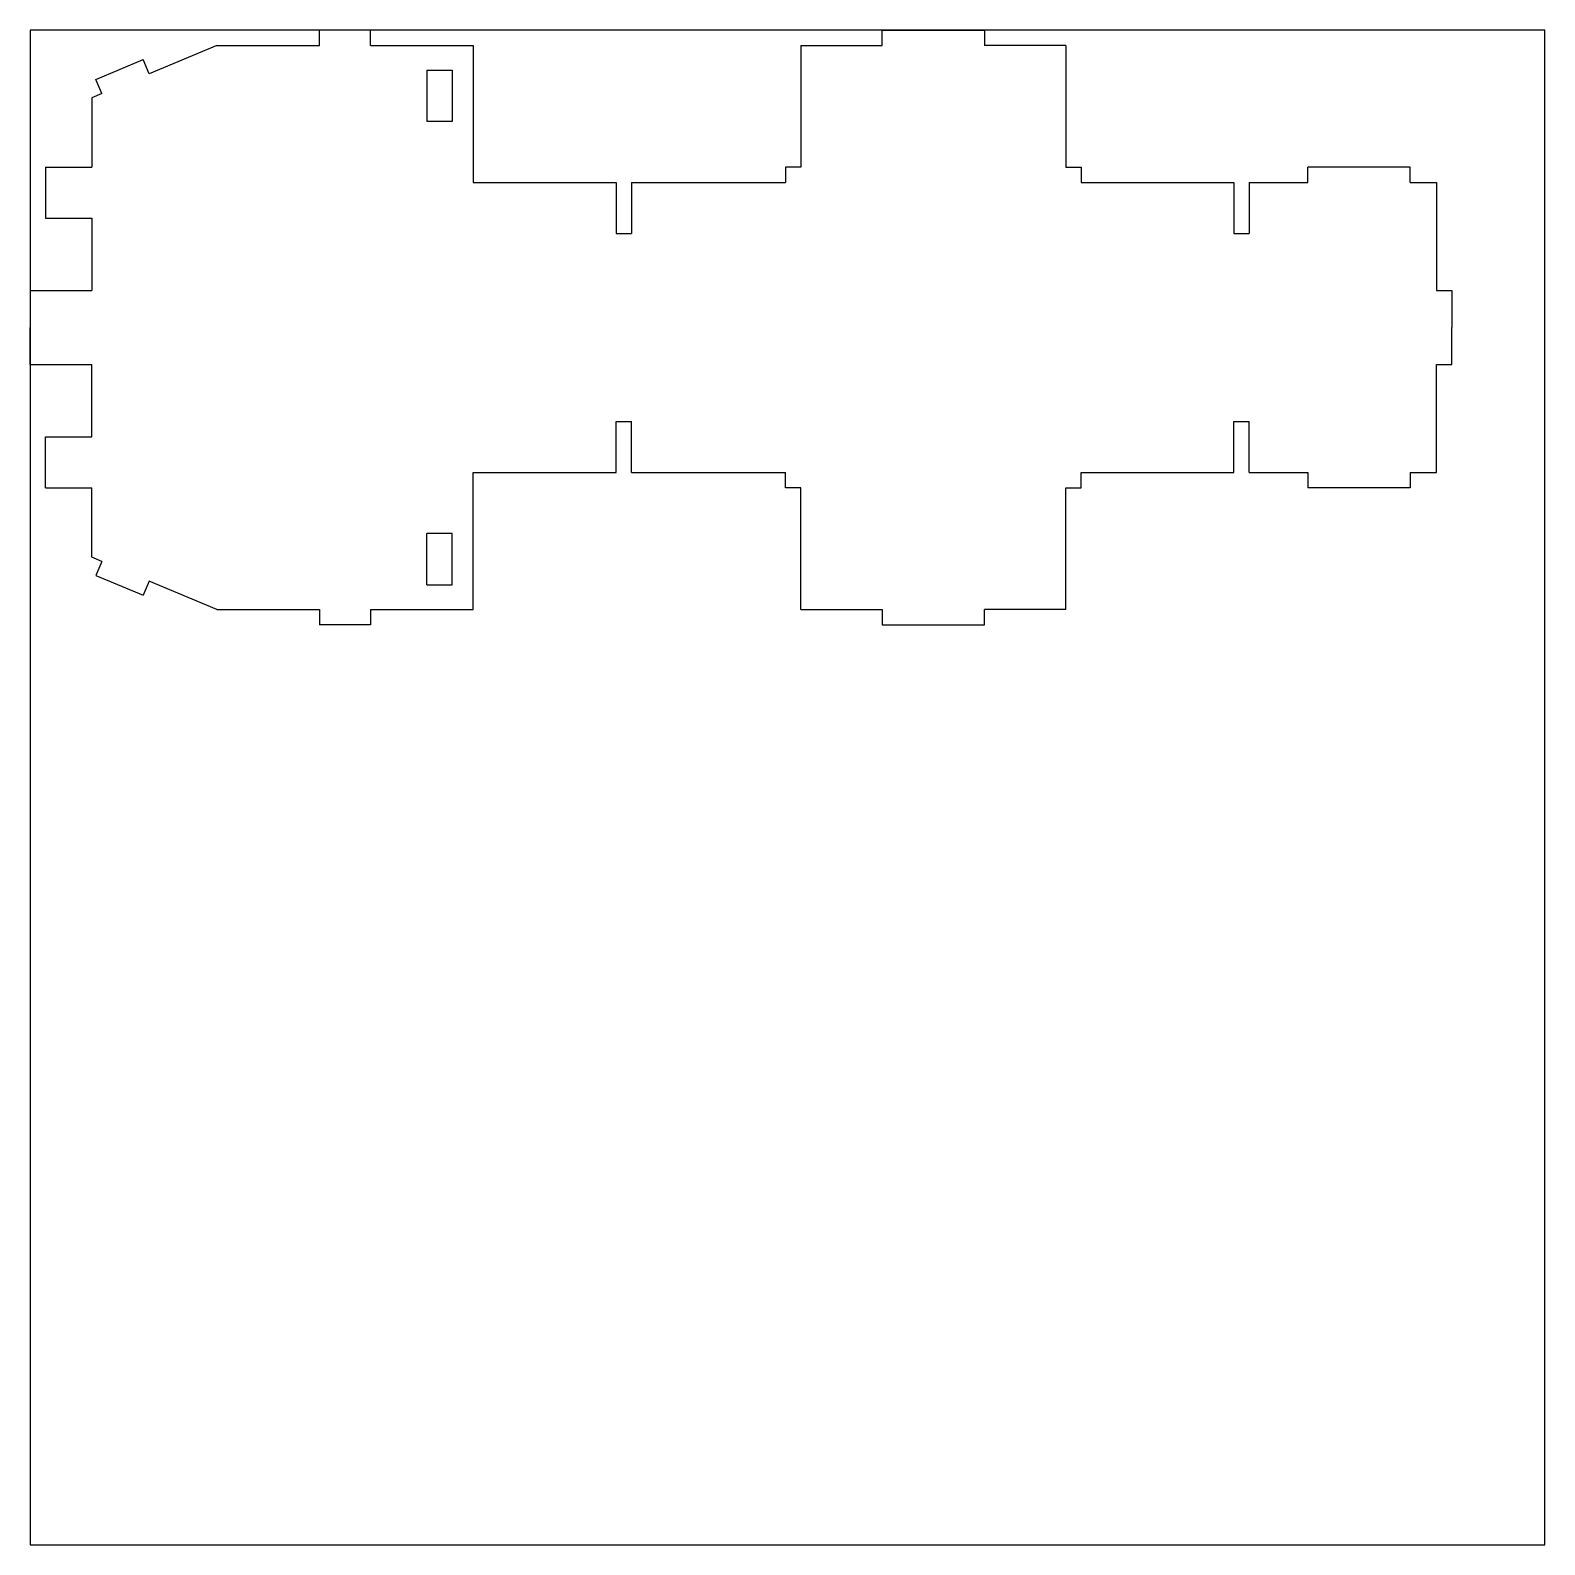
# Model space of a CAD drawing. Header units: millimetres. Extents: x 0 to 148, y -148 to 0.
import ezdxf

# ---------------------------------------------------------------- set-up
doc = ezdxf.new("R2010")
doc.units = ezdxf.units.MM
doc.linetypes.add('K5LT_BASIC', pattern=[0])

# ---------------------------------------------------------------- blocks, each defined once
blk = doc.blocks.new('U0')
at = {"color": 5, "linetype": 'K5LT_BASIC', "true_color": 0x0000ff}
for p, q in [((148, 0), (0, 0)), ((0, 0), (0, -148)), ((148, -148), (148, 0)), ((0, -148), (148, -148))]:
    blk.add_line(p, q, dxfattribs=at)

msp = doc.modelspace()

# ---------------------------------------------------------------- linework, layer by layer
at = {"color": 5, "linetype": 'K5LT_BASIC', "true_color": 0x0000ff}
for p, q in [((28.25, -1.5), (28.25, 0)), ((33.25, 0), (28.25, 0)), ((33.25, -1.5), (33.25, 0)), ((83.25, -1.5), (83.25, 0)), ((83.25, 0), (93.25, 0)), ((93.25, 0), (93.25, -1.5)), ((6.42, -4.8), (11.03, -2.87)), ((11.61, -4.26), (11.03, -2.87)), ((18.22, -1.5), (11.61, -4.26)), ((18.22, -1.5), (28.25, -1.5)), ((33.25, -1.5), (43.29, -1.5)), ((43.29, -1.5), (43.29, -14.87)), ((75.31, -1.5), (75.31, -13.37)), ((75.31, -1.5), (83.25, -1.5)), ((101.19, -1.5), (93.25, -1.5)), ((101.19, -1.5), (101.19, -13.37)), ((38.75, -3.91), (38.75, -8.91)), ((38.75, -3.91), (41.22, -3.91)), ((41.22, -3.91), (41.22, -8.91)), ((7, -6.18), (6.42, -4.8)), ((7, -6.18), (6, -6.6)), ((6, -6.6), (6, -13.37)), ((41.22, -8.91), (38.75, -8.91)), ((1.5, -13.37), (6, -13.37)), ((1.5, -13.37), (1.5, -18.37)), ((75.31, -13.37), (73.81, -13.37)), ((73.81, -13.37), (73.81, -14.87)), ((101.19, -13.37), (102.69, -13.37)), ((102.69, -13.37), (102.69, -14.87)), ((124.86, -14.87), (124.86, -13.37)), ((134.86, -13.37), (124.86, -13.37)), ((134.86, -14.87), (134.86, -13.37)), ((43.29, -14.87), (57.27, -14.87)), ((57.27, -14.87), (57.27, -19.87)), ((58.77, -14.87), (58.77, -19.87)), ((58.77, -14.87), (73.81, -14.87)), ((102.69, -14.87), (117.61, -14.87)), ((117.61, -14.87), (117.61, -19.87)), ((119.11, -14.87), (124.86, -14.87)), ((119.11, -14.87), (119.11, -19.87)), ((134.86, -14.87), (137.41, -14.87)), ((137.41, -14.87), (137.41, -25.44)), ((1.5, -18.37), (6, -18.37)), ((6, -18.37), (6, -25.44)), ((57.27, -19.87), (58.77, -19.87)), ((117.61, -19.87), (119.11, -19.87)), ((0, -25.44), (6, -25.44)), ((0, -25.44), (0, -29.04)), ((137.41, -25.44), (138.91, -25.44)), ((138.91, -25.44), (138.91, -29.04)), ((0, -32.65), (0, -29.04)), ((138.91, -32.65), (138.91, -29.04)), ((0, -32.65), (6, -32.65)), ((6, -39.72), (6, -32.65)), ((137.41, -43.22), (137.41, -32.65)), ((137.41, -32.65), (138.91, -32.65)), ((57.27, -43.22), (57.27, -38.22)), ((57.27, -38.22), (58.77, -38.22)), ((58.77, -43.22), (58.77, -38.22)), ((117.61, -43.22), (117.61, -38.22)), ((117.61, -38.22), (119.11, -38.22)), ((119.11, -43.22), (119.11, -38.22)), ((1.5, -44.72), (1.5, -39.72)), ((1.5, -39.72), (6, -39.72)), ((43.29, -43.22), (57.27, -43.22)), ((43.29, -56.59), (43.29, -43.22)), ((58.77, -43.22), (73.81, -43.22)), ((73.81, -44.72), (73.81, -43.22)), ((102.69, -44.72), (102.69, -43.22)), ((102.69, -43.22), (117.61, -43.22)), ((119.11, -43.22), (124.86, -43.22)), ((124.86, -43.22), (124.86, -44.72)), ((134.86, -43.22), (134.86, -44.72)), ((134.86, -43.22), (137.41, -43.22)), ((1.5, -44.72), (6, -44.72)), ((6, -51.49), (6, -44.72)), ((75.31, -44.72), (73.81, -44.72)), ((75.31, -56.59), (75.31, -44.72)), ((101.19, -56.59), (101.19, -44.72)), ((101.19, -44.72), (102.69, -44.72)), ((134.86, -44.72), (124.86, -44.72)), ((38.75, -54.18), (38.75, -49.18)), ((41.22, -49.18), (38.75, -49.18)), ((41.22, -54.18), (41.22, -49.18)), ((7, -51.91), (6, -51.49)), ((7, -51.91), (6.42, -53.29)), ((6.42, -53.29), (11.03, -55.22)), ((11.61, -53.83), (11.03, -55.22)), ((18.22, -56.59), (11.61, -53.83)), ((38.75, -54.18), (41.22, -54.18)), ((18.22, -56.59), (28.25, -56.59)), ((28.25, -56.59), (28.25, -58.09)), ((33.25, -56.59), (33.25, -58.09)), ((33.25, -56.59), (43.29, -56.59)), ((75.31, -56.59), (83.25, -56.59)), ((83.25, -56.59), (83.25, -58.09)), ((101.19, -56.59), (93.25, -56.59)), ((93.25, -58.09), (93.25, -56.59)), ((33.25, -58.09), (28.25, -58.09)), ((83.25, -58.09), (93.25, -58.09))]:
    msp.add_line(p, q, dxfattribs=at)

# ---------------------------------------------------------------- block references
msp.add_blockref('U0', (0, 0))

doc.saveas('drawing.dxf')
